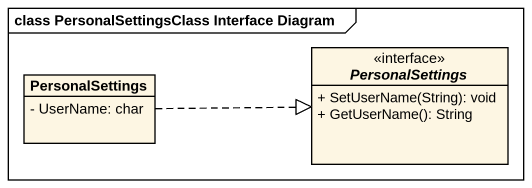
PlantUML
@startuml
mainframe class PersonalSettingsClass Interface Diagram
hide circle
hide empty members
skinparam classAttributeIconSize 0
class PersonalSettings {
  - UserName: char
}
interface "PersonalSettings" as PersonalSettings_2 {
  + SetUserName(String): void
  + GetUserName(): String
}
PersonalSettings .right.|> PersonalSettings_2
@enduml
